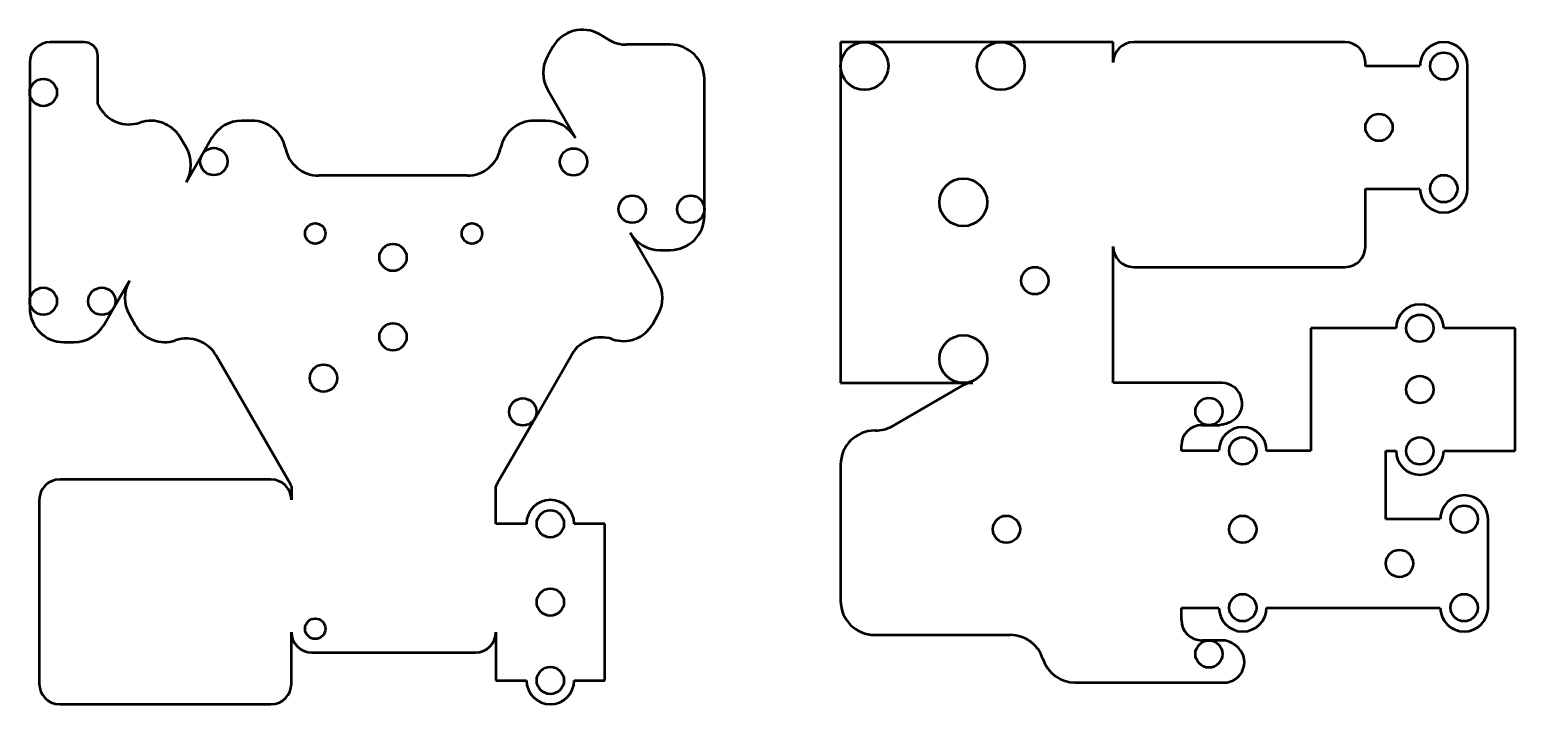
# Model space of a CAD drawing. Header units: millimetres. Extents: x 188 to 406, y 161 to 259.
import ezdxf

# ---------------------------------------------------------------- set-up
doc = ezdxf.new("R2010")
doc.units = ezdxf.units.MM
doc.layers.add('Visible (ISO)', color=7, linetype='Continuous', lineweight=50)

msp = doc.modelspace()

# ---------------------------------------------------------------- linework, layer by layer
at = {"layer": 'Visible (ISO)'}
for p, q in [((196, 257.67), (191, 257.67)), ((273.09, 257.97), (271.61, 258.83)), ((282, 257.31), (275.59, 257.31)), ((310.5, 257.67), (307, 257.67)), ((307, 257.67), (307, 254.17)), ((330.5, 257.67), (310.5, 257.67)), ((347, 257.67), (330.5, 257.67)), ((347, 254.67), (347, 257.67)), ((381, 257.67), (350, 257.67)), ((198, 248.55), (198, 255.67)), ((264.78, 257), (264.01, 255.67)), ((188, 254.67), (188, 250.3)), ((307, 254.17), (307, 207.67)), ((384, 254.17), (384, 254.67)), ((392, 254.17), (384, 254.17)), ((399, 236.17), (399, 254.17)), ((287, 233.17), (287, 252.31)), ((188, 250.3), (188, 219.65)), ((198.25, 248.11), (198, 248.55)), ((264.01, 250.67), (268.07, 243.64)), ((220.61, 246.14), (219.07, 246.14)), ((263.74, 246.14), (262.01, 246.14)), ((210.99, 242.15), (210.13, 243.64)), ((214.74, 243.64), (213.3, 241.14)), ((213.3, 241.14), (210.99, 237.15)), ((252.2, 238.09), (230.42, 238.09)), ((384, 227.67), (384, 236.17)), ((384, 236.17), (392, 236.17)), ((287, 232.17), (287, 233.17)), ((280.19, 222.65), (276.13, 229.67)), ((280.46, 227.17), (282, 227.17)), ((347, 207.67), (347, 227.67)), ((350, 224.67), (381, 224.67)), ((200.31, 218.65), (202.62, 222.65)), ((188, 219.65), (188, 218.65)), ((198.87, 216.15), (200.31, 218.65)), ((202.62, 217.65), (203.48, 216.15)), ((279.42, 216.31), (280.19, 217.65)), ((193, 213.65), (194.54, 213.65)), ((388.5, 215.68), (376, 215.68)), ((376, 215.68), (376, 197.68)), ((406, 215.68), (395.5, 215.68)), ((406, 197.68), (406, 215.68)), ((215.36, 211.68), (226.25, 192.81)), ((262.1, 202.41), (267.55, 211.85)), ((307, 207.67), (325, 207.67)), ((324.88, 207.27), (314.61, 201.34)), ((325, 207.67), (326.38, 207.67)), ((362.92, 207.67), (347, 207.67)), ((256.65, 192.98), (262.1, 202.41)), ((312.11, 200.67), (312, 200.67)), ((360, 201.47), (361.05, 201.47)), ((361.05, 201.47), (362.63, 201.47)), ((357, 197.68), (357, 198.47)), ((362.5, 197.68), (357, 197.68)), ((376, 197.68), (369.5, 197.68)), ((387, 187.68), (387, 197.68)), ((387, 197.68), (388.5, 197.68)), ((395.5, 197.68), (406, 197.68)), ((307, 195.67), (307, 175.67)), ((223.4, 193.5), (192.4, 193.5)), ((226.4, 192.53), (226.4, 190.5)), ((256.4, 187), (256.4, 192.49)), ((189.4, 190.5), (189.4, 163.5)), ((395, 187.68), (387, 187.68)), ((402, 174.68), (402, 187.68)), ((260.9, 187), (256.4, 187)), ((272.4, 187), (267.9, 187)), ((272.4, 164), (272.4, 187)), ((357, 172.88), (357, 174.68)), ((357, 174.68), (362.5, 174.68)), ((369.5, 174.68), (395, 174.68)), ((226.4, 163.5), (226.4, 171.09)), ((256.4, 171.09), (256.4, 164)), ((312, 170.67), (331.92, 170.67)), ((229.4, 168.09), (253.4, 168.09)), ((361.05, 169.88), (360, 169.88)), ((363.42, 169.88), (361.05, 169.88)), ((256.4, 164), (260.9, 164)), ((267.9, 164), (272.4, 164)), ((341.45, 163.68), (363.24, 163.68)), ((192.4, 160.5), (223.4, 160.5))]:
    msp.add_line(p, q, dxfattribs=at)
for centre, radius in [((310.5, 254.17), 3.5), ((330.5, 254.17), 3.5), ((395.5, 254.17), 2), ((190, 250.3), 2), ((386, 245.17), 2), ((215.03, 240.14), 2), ((267.81, 240.09), 2), ((325, 234.17), 3.5), ((395.5, 236.17), 2), ((276.42, 233.17), 2), ((285, 233.17), 2), ((229.9, 229.59), 1.5), ((252.9, 229.59), 1.5), ((241.31, 226.09), 2), ((335.5, 222.67), 2), ((190, 219.65), 2), ((198.58, 219.65), 2), ((241.31, 214.42), 2), ((392, 215.68), 2), ((325, 211.17), 3.5), ((231.12, 208.37), 2), ((392, 206.68), 2), ((260.37, 203.41), 2), ((361.05, 203.47), 2), ((366, 197.68), 2), ((392, 197.68), 2), ((398.5, 187.68), 2), ((264.4, 187), 2), ((331.32, 186.18), 2), ((366, 186.18), 2), ((389, 181.18), 2), ((264.4, 175.5), 2), ((366, 174.68), 2), ((398.5, 174.68), 2), ((229.9, 171.59), 1.5), ((361.05, 167.88), 2), ((264.4, 164), 2)]:
    msp.add_circle(centre, radius, dxfattribs=at)
for centre, radius, start, end in [((269.11, 254.5), 5, 60, 150), ((191, 254.67), 3, 90, 180), ((196, 255.67), 2, 0, 90), ((275.59, 262.31), 5, 240, 270), ((282, 252.31), 5, 0, 90), ((350, 254.67), 3, 90, 180), ((381, 254.67), 3, 0, 90), ((395.5, 254.17), 3.5, 0, 180), ((268.34, 253.17), 5, 150, 210), ((202.58, 250.61), 5, 210, 288.7553), ((205.8, 241.14), 5, 30, 108.7553), ((219.07, 241.14), 5, 90, 150), ((220.61, 241.14), 5, 11.2447, 90), ((262.01, 241.14), 5, 90, 168.7553), ((263.74, 241.14), 5, 30, 90), ((206.66, 239.65), 5, 330, 30), ((230.42, 243.09), 5, 191.2447, 270), ((252.2, 243.09), 5, 270, 348.7553), ((395.5, 236.17), 3.5, 180, 0), ((282, 232.17), 5, 270, 0), ((280.46, 232.17), 5, 210, 270), ((350, 227.67), 3, 180, 270), ((381, 227.67), 3, 270, 0), ((206.95, 220.15), 5, 150, 210), ((275.86, 220.15), 5, 330, 30), ((193, 218.65), 5, 180, 270), ((392, 215.68), 3.5, 0, 180), ((194.54, 218.65), 5, 270, 330), ((207.81, 218.65), 5, 210, 288.7553), ((275.09, 218.81), 5, 251.2447, 330), ((211.03, 209.18), 5, 30, 108.7553), ((271.88, 209.35), 5, 71.2447, 150), ((326.38, 204.67), 3, 90, 120), ((362.92, 204.67), 3, 295.8419, 90), ((312, 195.67), 5, 90, 180), ((312.11, 205.67), 5, 270, 300), ((360, 198.47), 3, 90, 180), ((366, 197.68), 3.5, 0, 180), ((364, 196.66), 5, 101.2447, 105.9282), ((362.05, 206.47), 5, 281.2447, 295.8419), ((392, 197.68), 3.5, 180, 0), ((192.4, 190.5), 3, 90, 180), ((223.4, 190.5), 3, 0, 90), ((221.92, 190.31), 5, 26.2548, 30), ((260.98, 190.48), 5, 150, 156.3527), ((264.4, 187), 3.5, 0, 180), ((398.5, 187.68), 3.5, 0, 180), ((312, 175.67), 5, 180, 270), ((366, 174.68), 3.5, 180, 0), ((398.5, 174.68), 3.5, 180, 0), ((360, 172.88), 3, 180, 270), ((229.4, 171.09), 3, 180, 270), ((253.4, 171.09), 3, 270, 0), ((331.92, 165.67), 5, 17.4817, 90), ((363.24, 166.68), 3, 270, 53.5154), ((362.05, 165.07), 5, 53.5154, 74.0718), ((341.45, 168.68), 5, 197.4817, 270), ((192.4, 163.5), 3, 180, 270), ((223.4, 163.5), 3, 270, 0), ((264.4, 164), 3.5, 180, 0)]:
    msp.add_arc(centre, radius, start, end, dxfattribs=at)

doc.saveas('drawing.dxf')
